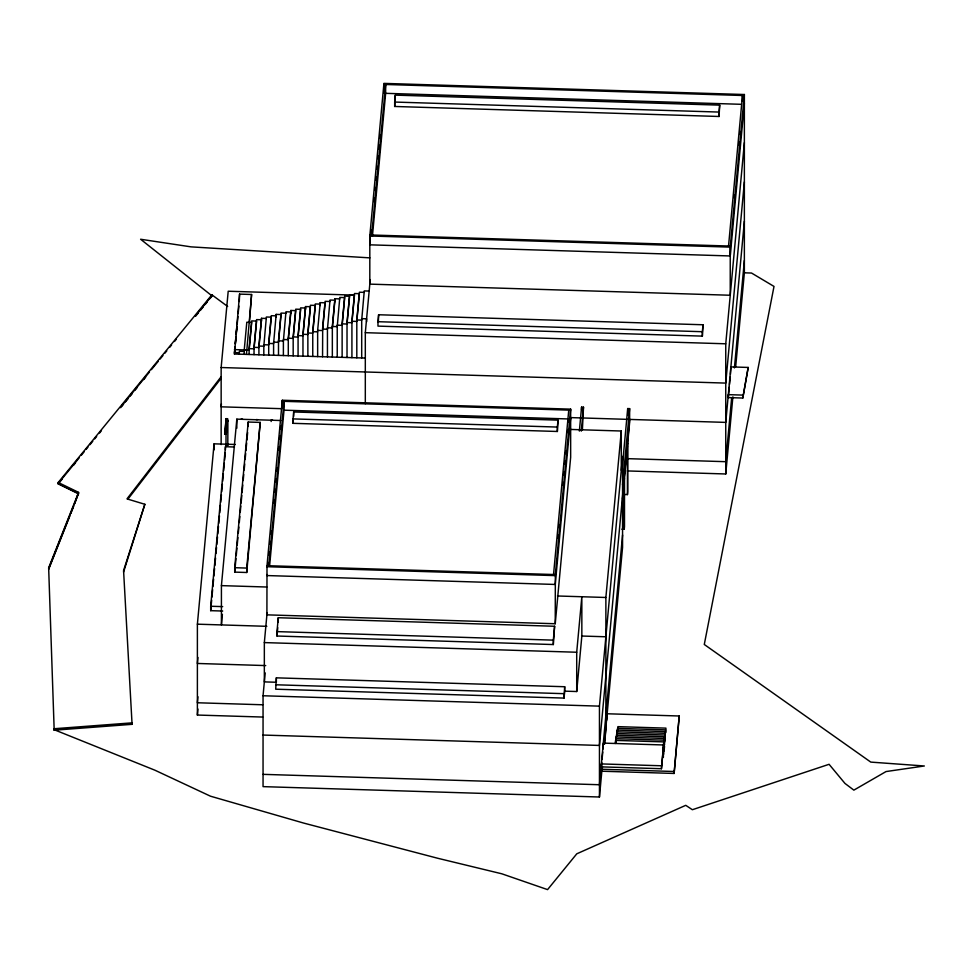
<?xml version="1.0" encoding="UTF-8"?>
<svg xmlns="http://www.w3.org/2000/svg" width="973" height="973" viewBox="0 0 973 973"><rect width="100%" height="100%" fill="white"/><g stroke="black" fill="none" stroke-linecap="round" stroke-linejoin="round"><path stroke-width="1.46" d="M262.686 717.052L197.385 715.046L197.385 624.18L214.084 443.834L235.344 444.479M221.151 444.6L221.151 367.526L228.205 291.231L354.172 295.111M197.945 657.456L197.385 663.464L265.726 665.581M221.418 403.831L221.151 406.823L281.854 408.696M197.945 696.753L197.385 702.761L262.686 704.78M197.385 715.046L197.945 709.025M224.812 432.535L226.101 418.658L227.536 418.706L226.259 434.043L224.812 434.007L224.812 432.535L226.259 432.571L227.536 418.706M224.812 434.007L226.101 420.129M222.695 611.044L210.691 610.667L210.691 606.252L225.456 446.716L234.469 446.996M227.804 421.224L227.901 420.19L227.804 445.293L226.004 445.245L226.004 433.204M365.374 358.064L234.444 354.026L239.577 294.114L251.593 294.491L249.368 322.902M234.98 346.729L234.444 352.567L239.334 352.725M235.259 343.81L235.928 336.512M236.196 333.581L236.877 326.283M210.691 610.667L211.664 600.134M211.944 597.13L212.637 589.602M212.917 586.585L213.61 579.069M213.89 576.052L214.583 568.524M214.863 565.52L215.568 557.991M215.982 553.479L216.541 547.458M216.821 544.454L217.514 536.926M217.794 533.909L218.487 526.393M218.767 523.377L219.46 515.848M219.74 512.844L220.433 505.315M220.713 502.311L221.418 494.783M221.698 491.766L222.391 484.25M222.671 481.234L223.364 473.705M223.644 470.701L224.337 463.172M224.617 460.168L225.31 452.64M226.004 445.245L226.101 444.199M234.444 354.026L235.004 348.03M235.393 343.81L235.977 337.534M236.244 334.53L236.938 327.025M237.217 324.033L237.911 316.529M238.19 313.537L238.884 306.033M239.297 301.533L239.577 294.114M227.804 445.293L227.901 444.26M222.391 614.316L221.418 624.909L221.418 585.624L236.828 419.144L280.723 420.506M244.235 349.964L246.801 322.221L251.691 322.367L249.124 350.11L244.235 349.964L244.235 354.33M246.461 354.391L251.593 294.491M249.124 348.662L251.691 320.908L256.592 321.066L254.026 348.808L249.124 348.662L249.124 354.476M254.026 347.349L256.592 319.606L261.482 319.764L258.915 347.507L254.026 347.349L254.026 354.634M234.712 567.697L248.2 422.039L260.217 422.404L246.728 572.489L234.712 572.124L234.712 567.697L246.728 568.074L260.217 422.404M234.712 572.124L234.992 569.12M235.271 566.116L235.965 558.599M236.244 555.595L236.938 548.091M237.217 545.087L237.911 537.582M238.324 533.07L238.884 527.062M239.297 522.562L239.857 516.554M240.27 512.053L240.83 506.045M241.109 503.041L241.803 495.537M242.082 492.533L242.776 485.016M243.189 480.516L243.749 474.508M244.162 470.008L244.722 463.999M245.135 459.487L245.695 453.491M245.974 450.487L246.668 442.97M246.947 439.966L247.641 432.462M258.915 354.78L258.915 346.047L261.482 318.305L266.383 318.451M268.706 355.084L268.706 343.445L271.272 315.69L276.174 315.848M273.595 355.23L273.595 342.131L278.497 342.289L281.063 314.547L276.174 314.388L273.595 343.591L268.706 343.445M278.497 355.388L278.497 340.83L281.063 313.087L285.965 313.233M282.316 400.244L266.906 566.712L555.242 575.615L570.652 409.134L282.316 400.244L282.316 407.602M288.288 338.227L290.854 310.472L295.743 310.63L293.177 338.373L288.288 338.227L288.288 355.692M267.003 574.508L266.906 575.554L555.242 584.457L570.652 417.976M267.843 565.459L268.122 562.443M268.816 554.902L269.095 551.886M269.789 544.345L270.068 541.329M270.774 533.788L271.053 530.771M273.632 502.907L273.912 499.879M274.605 492.314L274.885 489.285M275.59 481.72L275.87 478.692M276.575 471.127L276.855 468.098M278.533 449.94L278.813 446.911M279.519 439.346L279.798 436.318M280.492 428.752L280.771 425.724M268.803 565.727L284.019 401.338L284.019 410.18L269.643 565.52M276.356 677.84L275.712 689.2L564.048 698.091L564.693 691.158L564.693 686.731L276.356 677.84L276.356 682.255L264.34 681.891L264.34 642.594L267.113 612.601M293.177 336.913L295.743 309.171L300.645 309.329L298.079 337.072L293.177 336.913L293.177 355.838M602.299 766.262L599.453 797.009L263.051 786.634L263.051 695.756L265.167 672.89M298.079 335.612L300.645 307.869L305.534 308.015L302.968 335.77L298.079 335.612L298.079 355.984M293.043 418.901L293.688 411.968L558.003 420.129L557.359 431.477L293.043 423.328L293.043 418.901L557.359 427.062L558.003 420.129M293.043 423.328L293.299 420.555M302.968 334.311L305.534 306.568L310.436 306.714L307.869 334.457L302.968 334.311L302.968 356.142M276.989 631.611L278.278 617.733L554.61 626.259L553.321 644.552L276.989 636.026L276.989 631.611L553.321 640.137L554.61 626.259M276.989 636.026L277.767 627.707M307.869 356.288L307.869 333.009L310.436 305.254L315.325 305.413L312.892 331.696M312.759 356.446L312.759 331.696L315.325 303.953L320.226 304.111M317.648 356.592L317.648 330.394L320.226 302.652L325.116 302.798L322.683 329.093L322.55 356.75M332.34 357.042L332.34 326.478L334.907 298.735L339.796 298.893M342.131 323.875L344.697 296.133L349.587 296.279L347.02 324.021L342.131 323.875L342.131 357.346M347.02 322.574L349.587 294.831L354.488 294.977L351.922 322.72L347.02 322.574L347.02 357.505M351.922 321.272L354.488 293.518L359.378 293.676L356.811 321.418L351.922 321.272L351.922 357.65M356.811 357.796L356.811 319.959L359.378 292.216L364.279 292.362M744.369 94.515L730.236 247.118L730.236 295.245L369.813 284.128L369.813 235.989L383.934 83.386L744.369 94.515L744.369 272.817L735.685 366.578M370.226 240.295L369.813 244.831L730.236 255.96L744.369 103.357M370.932 232.742L371.212 229.725M373.814 201.642L374.143 197.993M374.848 190.44L375.128 187.424M375.821 179.859L376.101 176.843M376.806 169.29L377.086 166.261M377.779 158.708L378.059 155.692M378.692 148.966L379.044 145.111M379.665 138.434L380.017 134.542M371.71 235.004L385.649 84.493L385.649 93.323L372.404 236.317M365.313 403.71L365.313 332.681L370.226 279.592M394.673 102.056L395.306 95.123L719.692 105.133L719.047 116.48L394.673 106.471L394.673 102.056L719.047 112.065L719.692 105.133M394.673 106.471L395.306 95.123M377.974 321.698L378.619 314.753L703.005 324.763L702.36 336.123L377.974 326.113L377.974 321.698L702.36 331.708L703.005 324.763M378.363 321.954L378.619 314.753M553.54 574.52L568.755 410.12M557.724 538.105L558.003 535.089M558.709 527.548L558.989 524.532M562.613 485.32L562.893 482.304M563.598 474.763L563.878 471.747M564.571 464.206L564.851 461.19M565.544 453.649L565.824 450.633M567.502 432.535L567.782 429.519M568.475 421.978L568.755 418.962M555.242 623.742L555.34 574.569L267.003 565.678L266.906 614.851L555.242 623.742L570.652 457.274L570.652 409.134M579.361 431.075L581.574 407.14L583.496 407.201L582.389 429.969M581.282 431.136L583.496 407.201M564.048 698.091L564.693 686.731M576.709 691.523L576.709 652.238L581.842 596.741L581.842 636.038L576.709 691.523L564.571 691.158M605.875 727.646L605.875 597.483L621.285 431.015L569.825 429.421M599.453 797.009L599.453 706.143L622.562 456.434L622.562 547.3L604.342 744.236M622.173 468.402L627.707 408.563L629.628 408.624L629.628 422.379L622.562 498.675M622.562 484.919L629.628 408.624M629.628 419.424L599.453 745.44L263.051 735.053M622.562 535.016L599.453 784.737L263.051 774.35M663.379 747.909L661.445 768.719L601.375 766.87L601.788 762.406M602.068 759.439L602.749 752.007M603.029 749.028L603.309 743.117L663.379 744.965L663.379 757.347M621.832 529.19L624.24 529.263L624.496 526.49L624.496 477.865M623.839 494.479L627.451 494.588L627.707 491.815L627.707 443.177M606.738 720.239L607.152 713.768L679.239 715.994L674.107 773.45L602.019 771.224L602.433 766.736M604.513 744.236L606.045 727.731M615.313 743.481L615.885 738.677L663.951 740.161L663.951 751.18M615.885 740.052L616.177 736.962L664.231 738.446L664.231 749.465L664.523 746.388M616.177 738.325L616.748 733.533L664.802 735.004L664.802 741.925M616.748 734.895L617.32 730.091L665.374 731.574L665.082 740.222L665.082 733.289L617.028 731.805L617.028 735.965M617.32 731.453L617.6 728.376L665.654 729.859L665.654 732.657M617.6 729.738L617.891 726.649L665.946 728.132L665.374 732.937M661.445 768.719L663.951 740.161M663.951 741.523L664.523 736.731L616.456 735.247M664.523 738.093L664.802 735.004M664.802 736.379L665.374 731.574M674.107 773.45L679.239 715.994M728.534 246.011L742.472 95.5L742.472 101.387M733.824 197.665L734.104 194.649M738.702 144.977L738.981 141.973M739.675 134.444L739.954 131.428M627.305 470.932L725.749 473.973L725.749 343.797L744.369 142.654M744.369 181.939L725.749 383.094L221.151 367.526M744.369 221.236L725.749 422.391L569.764 417.575M730.48 374.228L730.881 366.906L748.188 367.441L742.8 398.042L728.315 397.592L729.264 387.376M729.531 384.457L730.2 377.147M731.623 398.164L725.749 461.689L627.305 458.648M734.42 367.916L744.369 260.533M725.749 473.973L732.888 396.838M742.8 398.042L748.188 367.441M221.078 376.806L126.977 498.881L144.843 504.282L123.571 570.592L132.073 724.326L54.184 730.2L48.65 567.831L78.594 492.387L58.222 482.474L211.883 294.807L227.658 306.483M123.571 572.063L144.843 504.282M48.65 568.816L78.594 493.372L58.222 483.459L79.348 457.638M48.65 569.314L69.728 516.213M70.834 513.416L73.607 506.434M74.714 503.637L78.594 492.387M127.901 499.161L221.078 378.278M81.27 455.303L84.152 451.776M86.074 449.429L87.996 447.081M89.917 444.734L92.8 441.219M94.722 438.872L96.643 436.524M99.526 433.009L101.447 430.662M121.625 406.021L149.477 372.002M151.399 369.655L158.125 361.445M160.046 359.098L162.929 355.571M164.851 353.223L166.772 350.888M169.655 347.361L171.576 345.014M174.459 341.499L176.381 339.151M195.573 315.714L211.883 295.792L140.611 239.249L191.049 246.862L369.849 257.869M78.594 493.858L58.222 483.946L62.053 479.251M73.583 465.179L75.505 462.832M120.64 407.711L123.522 404.196M125.444 401.849L128.327 398.322M130.248 395.975L132.17 393.639M135.052 390.112L136.974 387.765M143.7 379.555L145.622 377.22M195.561 316.225L198.443 312.71M200.365 310.363L203.248 306.848M205.157 304.5L207.079 302.153M209.961 298.626L211.883 296.291L211.883 294.807M385.357 93.323L741.244 104.306M369.813 235.989L730.236 247.118M743.944 272.805L751.533 273.036L774.009 286.427L704.282 644.479L870.786 762.102L924.35 765.982L886.026 771.565L853.856 790.137L844.965 783.423L829.081 764.304L692.375 809.718L685.746 805.328L576.782 853.808L547.568 889.614L501.8 873.79L437.509 858.21L303.673 823.073L210.509 796.206L154.853 770.178L54.184 729.714M369.168 291.061L364.279 290.915L361.701 320.117L356.811 319.959M330.017 301.496L325.116 301.35L322.55 329.093L327.439 329.239L330.017 300.049L334.907 300.195L332.34 327.937L327.439 327.792L327.439 356.896M332.34 326.478L337.23 326.636L339.796 297.434L344.697 297.58L342.131 325.335L337.23 325.177L337.23 357.2M317.648 330.394L322.55 330.552M365.313 332.681L725.749 343.797M312.759 331.696L317.648 331.854M307.869 333.009L312.759 333.155M278.497 340.83L283.386 340.988L285.965 311.786L290.854 311.932L288.288 339.674L283.386 339.528L283.386 355.534M258.915 346.047L263.817 346.206L266.383 317.003L271.272 317.149L268.706 344.892L263.817 344.746L263.817 354.926M234.444 349.611L246.461 349.976M244.235 351.423L239.334 351.265L239.334 354.172M742.8 395.099L728.315 394.649L728.315 397.592M570.555 410.18L282.219 401.277L282.219 407.176M283.739 410.168L570.555 419.022M241.109 419.12L242.557 419.168M256.13 419.582L257.577 419.631M272.586 420.093L271.151 420.044L271.151 421.516M221.418 585.624L266.821 587.023M557.432 595.987L605.875 597.483M210.691 606.252L222.695 606.617M197.385 624.18L266.821 626.32M581.574 636.026L605.875 636.78M264.34 642.594L576.709 652.238M275.712 684.773L564.048 693.676M263.051 695.756L599.453 706.143M661.445 765.775L601.375 763.927L601.375 766.87M674.107 771.492L602.019 769.266L602.019 771.224M744.272 104.391L744.272 95.549L383.836 84.432L383.836 93.274M730.334 254.914L730.334 246.072L369.91 234.955L369.91 243.797M719.047 112.065L719.047 116.48M702.36 331.708L702.36 336.123M664.523 736.731L664.523 745.014M663.659 754.257L663.659 741.888L615.605 740.404L615.605 743.153M627.707 408.563L627.707 415.313M627.451 445.962L627.451 494.588M624.24 480.638L624.24 529.263M621.285 431.015L621.285 470.3M617.32 730.091L617.32 734.262M616.748 733.533L616.748 736.293M616.177 736.962L616.177 742.472M615.885 738.677L615.885 742.813M581.574 407.14L581.574 409.84M557.359 427.062L557.359 431.477M553.321 640.137L553.321 644.552M366.602 321.832L366.602 318.803L361.701 318.658L361.701 357.955M334.907 298.735L334.907 301.654M320.226 302.652L320.226 305.558M305.534 306.568L305.534 309.475M293.688 411.968L293.688 416.383M290.854 310.472L290.854 313.391M278.278 617.733L278.278 622.161M276.174 314.388L276.174 317.295M261.482 318.305L261.482 321.212M248.2 422.039L248.2 426.454M246.728 568.074L246.728 572.489M236.828 419.144L236.828 428.217M226.259 432.571L226.259 434.043M226.101 418.658L226.101 429.154M225.456 446.716L225.456 449.66M214.084 443.834L214.084 449.879M132.073 724.326L132.073 722.854L54.184 728.728L54.184 730.2M58.222 482.474L58.222 483.946"/></g></svg>
